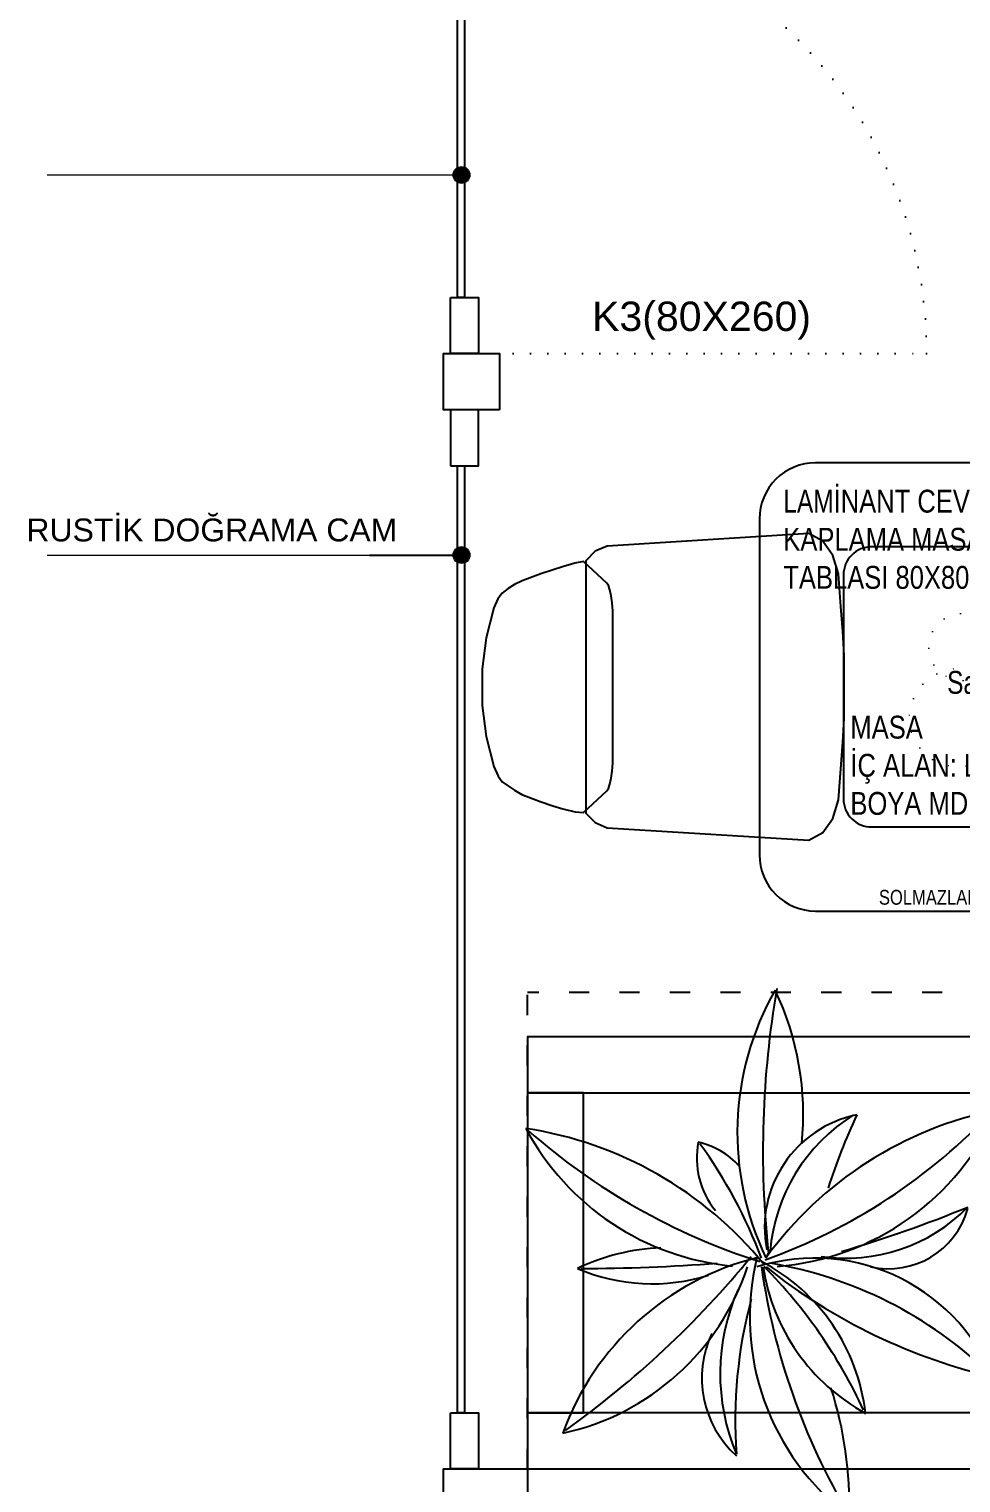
# Model space of a CAD drawing. Header units: millimetres. Extents: x 7687 to 15428, y -715 to 4028.
# Drawn here: x 9845.5 to 10011.8, y 3212.2 to 3471.7 of the extents above; entities that cross this region are included whole.
import ezdxf

# ---------------------------------------------------------------- set-up
doc = ezdxf.new("R2010")
doc.units = ezdxf.units.MM
for name, pattern in [('14.022_CEKIRDEKLER_SAFTLAR_+51.00$0$ACAD_ISO07W100', [3, 0, -3]), ('ACAD_ISO03W100', [30, 12, -18]), ('ACAD_ISO07W100', [3, 0, -3]), ('CONTINUA', [0])]:
    doc.linetypes.add(name, pattern=pattern)
for name, color, linetype in [('0-MOBIL', 3, 'CONTINUA'), ('ALPIÇAN ASMA TAVAN', 121, 'ACAD_ISO03W100'), ('LAMİNANT MASA', 121, 'Continuous'), ('YAZI', 121, 'Continuous')]:
    doc.layers.add(name, color=color, linetype=linetype)
for name, color, linetype, lineweight in [('Sarkıt Ayd.', 50, 'ACAD_ISO07W100', 0), ('SS_FURNITURE', 23, 'Continuous', 25), ('yazı', 7, 'Continuous', 20)]:
    doc.layers.add(name, color=color, linetype=linetype, lineweight=lineweight)
doc.styles.add('OTEL AKSARAY', font='', dxfattribs={"width": 0.8})
doc.styles.add('ROMANC', font='arial.ttf')
doc.styles.get('OTEL AKSARAY').set_extended_font_data('FrankRuehl')

# ---------------------------------------------------------------- blocks, each defined once
blk = doc.blocks.new('werddx')
at = {"layer": '0-MOBIL', "color": 67, "true_color": 0x727430}
for centre, radius, start, end in [((50469.4735, 6803.1386), 1.0263, 150.2411, 205.809), ((50471.9598, 6803.073), 3.4212, 170.24, 186.1148), ((50467.638, 6803.2019), 1.0446, 354.3326, 25.2804), ((50468.9559, 6802.799), 0.4113, 101.4267, 190.9877), ((50467.8515, 6804.6317), 2.0673, 289.6318, 316.9416), ((50469.6359, 6801.9023), 1.3429, 101.2486, 143.9899), ((50469.1992, 6802.6611), 0.6374, 121.9055, 175.1859), ((50468.5172, 6803.5929), 0.9346, 274.4073, 336.4431), ((50470.7547, 6802.3128), 2.0801, 154.6853, 162.4501), ((50468.5172, 6803.5929), 0.9346, 208.0484, 264.6491), ((50467.489, 6801.8107), 1.358, 39.15, 81.389), ((50469.2252, 6804.8766), 2.3061, 228.5745, 252.3842), ((50468.6003, 6803.0483), 0.2978, 169.1166, 218.9556), ((50468.2429, 6802.8236), 0.2884, 42.8374, 76.9786), ((50466.9258, 6802.0891), 1.7163, 20.5138, 36.0242), ((50468.8352, 6803.2989), 0.6088, 261.6389, 315.6255), ((50467.5523, 6807.0382), 4.5055, 286.3355, 292.415), ((50468.9875, 6802.9464), 0.2937, 257.3557, 344.3532), ((50468.2071, 6801.9529), 0.7752, 92.4374, 115.2956), ((50467.638, 6803.2019), 1.0446, 330.7697, 331.9367), ((50468.7593, 6801.7277), 0.9942, 104.1284, 160.1468), ((50467.6346, 6802.9391), 0.8941, 282.2423, 341.7321), ((50465.8509, 6804.8596), 3.4178, 305.4464, 320.7382), ((50468.1427, 6803.2743), 0.6755, 246.7315, 287.3971), ((50467.8975, 6808.7438), 6.0901, 269.91003, 274.50199), ((50469.3844, 6802.4812), 0.893, 166.3603, 232.9474), ((50468.7233, 6802.0007), 0.6899, 19.4342, 107.4357), ((50468.2075, 6802.0565), 0.7021, 6.5073, 62.3609), ((50470.8951, 6802.9957), 2.3856, 188.0959, 210.7226), ((50469.25, 6802.7667), 0.7187, 188.5552, 241.3289), ((50467.2572, 6801.3904), 1.8073, 24.7599, 44.6473), ((50469.8313, 6804.2726), 2.0608, 231.5416, 257.1764), ((50468.3139, 6801.1982), 1.4954, 46.1483, 80.3711), ((50469.1258, 6802.2776), 0.7399, 155.9893, 202.84), ((50470.1212, 6802.1098), 1.6816, 165.0604, 184.0737), ((50468.6931, 6802.2614), 0.3726, 154.5276, 228.0163), ((50467.489, 6801.8107), 1.358, 358.2222, 17.8583)]:
    blk.add_arc(centre, radius, start, end, dxfattribs=at)
blk = doc.blocks.new('A$C45576B5D')
for points, elevation in [([(0, 45.99), (16.66, 14.04), (18.37, 12.42), (20.59, 11.58), (61.76, 29.87), (62.63, 32.08), (62.58, 34.44), (50.04, 68.21), (47.77, 69.95), (44.71, 70.58), (41.3, 70.12), (31.58, 66.66), (27.59, 65.16), (17.31, 60.59), (13.53, 58.64), (9.56, 56.5), (4.44, 53.75), (1.81, 51.52), (0.23, 48.84)], 3.76), ([(20.87, 11.3), (21.76, 10), (23.25, 8.22), (24.42, 6.92), (25.98, 5.2), (28.46, 2.69), (29.66, 1.69), (30.75, 0.97), (31.91, 0.3), (33.16, 0.01), (34.93, 0), (40.38, 0.94), (45.73, 2.56), (51.7, 5.21), (56.48, 8.09), (60.84, 11.51), (62.07, 12.88), (62.69, 14), (62.97, 15.31), (63.21, 16.58), (63.36, 18.08), (63.17, 21.61), (62.95, 24.01), (62.74, 25.84), (62.31, 28.03), (61.83, 29.5), (56.59, 31.67), (56.08, 31.77), (55.28, 31.71), (54.24, 31.49), (53, 31.13), (51.63, 30.64), (50.22, 30.05), (39.21, 25.16), (28.2, 20.27), (26.82, 19.62), (25.55, 18.94), (24.45, 18.26), (23.58, 17.63), (23, 17.08), (22.73, 16.63)], 13)]:
    blk.add_lwpolyline(points, close=True, dxfattribs=dict(elevation=elevation))
blk = doc.blocks.new('fxtgd')
at = {"layer": 'Sarkıt Ayd.', "linetype": '14.022_CEKIRDEKLER_SAFTLAR_+51.00$0$ACAD_ISO07W100'}
for centre, radius in [((47577.87, 3685.46), 6), ((47587.87, 3681.37), 3.6), ((47577.16, 3672.82), 8.75), ((47589.2, 3674.2), 5.55)]:
    blk.add_circle(centre, radius, dxfattribs=at)
at = {"layer": 'Sarkıt Ayd.', "insert": (47575.13, 3681.18), "char_height": 4.08, "attachment_point": 1, "style": 'OTEL AKSARAY'}
blk.add_mtext_dynamic_manual_height_columns('Sark{\\fArial|b0|i0|c162|p34;ıt 1}', width=49.5719, gutter_width=425, heights=[0], dxfattribs=at)
blk = doc.blocks.new('LAMİNANT CEVİZ MASA')
at = {"layer": 'LAMİNANT MASA'}
for points in [[(47278.24, 3555.66), (47338.24, 3555.66, 0.414214), (47348.24, 3565.66), (47348.24, 3625.66, 0.414214), (47338.24, 3635.66), (47278.24, 3635.66, 0.414214), (47268.24, 3625.66), (47268.24, 3565.66, 0.414214)], [(47288.24, 3570.66), (47328.24, 3570.66, 0.414214), (47333.24, 3575.66), (47333.24, 3615.66, 0.414214), (47328.24, 3620.66), (47288.24, 3620.66, 0.414214), (47283.24, 3615.66), (47283.24, 3575.66, 0.414214)]]:
    blk.add_lwpolyline(points, format="xyb", close=True, dxfattribs=at)
at = {"layer": 'Sarkıt Ayd.'}
blk.add_blockref('fxtgd', (-273.4, -82.67), dxfattribs=at)
at = {"layer": 'yazı', "attachment_point": 1, "style": 'OTEL AKSARAY'}
for s, width, insert, char_height in [('LAM{\\fArial|b0|i0|c162|p34;İNANT CEVİZ KAPLAMA MASA TABLASI 80X80 cm}', 49.5719, (47272.5, 3630.85), 4.08), ('{\\fArial|b0|i0|c162|p34;MASA\\PİÇ ALAN: LAKE BOYA MDF}', 37.1071, (47284.47, 3590.51), 4.08), ('{\\fArial|b0|i0|c162|p34;SOLMAZLAR MODEL 4}', 37.1071, (47289.56, 3559.43), 2.6438)]:
    blk.add_mtext_dynamic_manual_height_columns(s, width=width, gutter_width=425, heights=[0], dxfattribs=dict(at, insert=insert, char_height=char_height))

msp = doc.modelspace()

# ---------------------------------------------------------------- hatches: boundary and pattern name
at = {"layer": 'yazı'}
h = msp.add_hatch(color=256, dxfattribs=at)
h.dxf.hatch_style = 1
h.paths.add_polyline_path([(9922.69, 3447.12), (9922.69, 3444.12, 1)])
h.paths.add_polyline_path([(9921.19, 3445.62), (9922.69, 3445.62), (9922.69, 3447.12, 0.414214)])
h.paths.add_polyline_path([(9921.19, 3445.62, 0.414214), (9922.69, 3444.12), (9922.69, 3445.62)])
h = msp.add_hatch(color=256, dxfattribs=at)
h.dxf.hatch_style = 1
h.paths.add_polyline_path([(9922.69, 3447.12), (9922.69, 3444.12, -1)])
h.paths.add_polyline_path([(9924.19, 3445.62), (9922.69, 3445.62), (9922.69, 3447.12, -0.414214)])
h.paths.add_polyline_path([(9924.19, 3445.62, -0.414214), (9922.69, 3444.12), (9922.69, 3445.62)])
h = msp.add_hatch(color=256, dxfattribs=at)
h.dxf.hatch_style = 1
h.paths.add_polyline_path([(9922.69, 3379.28), (9922.69, 3376.28, 1)])
h.paths.add_polyline_path([(9921.19, 3377.78), (9922.69, 3377.78), (9922.69, 3379.28, 0.414214)])
h.paths.add_polyline_path([(9921.19, 3377.78, 0.414214), (9922.69, 3376.28), (9922.69, 3377.78)])
h = msp.add_hatch(color=256, dxfattribs=at)
h.dxf.hatch_style = 1
h.paths.add_polyline_path([(9922.69, 3379.28), (9922.69, 3376.28, -1)])
h.paths.add_polyline_path([(9924.19, 3377.78), (9922.69, 3377.78), (9922.69, 3379.28, -0.414214)])
h.paths.add_polyline_path([(9924.19, 3377.78, -0.414214), (9922.69, 3376.28), (9922.69, 3377.78)])

# ---------------------------------------------------------------- linework, layer by layer
at = {"layer": '0-MOBIL', "color": 240, "linetype": '14.022_CEKIRDEKLER_SAFTLAR_+51.00$0$ACAD_ISO07W100', "true_color": 0xed1f24}
msp.add_line((9925.7, 3413.73), (10005.7, 3413.73), dxfattribs=at)
at = {"layer": '0-MOBIL', "color": 240, "true_color": 0xed1f24}
for points in [[(9921.95, 3483.73), (9923.2, 3483.73), (9923.2, 3423.73), (9921.95, 3423.73)], [(9920.7, 3423.73), (9925.7, 3423.73), (9925.7, 3413.73), (9920.7, 3413.73)]]:
    msp.add_lwpolyline(points, close=True, dxfattribs=at)
at = {"layer": '0-MOBIL'}
for points in [[(9929.45, 3403.73), (9919.45, 3403.73), (9919.45, 3413.73), (9929.45, 3413.73)], [(9921.95, 3393.73), (9923.2, 3393.73), (9923.2, 3224.68), (9921.95, 3224.68)], [(9934.45, 3214.68), (9934.45, 3199.68), (9919.45, 3199.68), (9919.45, 3214.68)]]:
    msp.add_lwpolyline(points, close=True, dxfattribs=at)
at = {"layer": '0-MOBIL', "color": 61, "true_color": 0xedee99}
for points in [[(9920.7, 3393.73), (9925.7, 3393.73), (9925.7, 3403.73), (9920.7, 3403.73)], [(9920.7, 3224.68), (9925.7, 3224.68), (9925.7, 3214.68), (9920.7, 3214.68)]]:
    msp.add_lwpolyline(points, close=True, dxfattribs=at)
at = {"layer": '0-MOBIL', "color": 32, "true_color": 0xcd6928}
for points in [[(10323.48, 3281.8), (10323.48, 3291.8), (9934.45, 3291.8), (9934.45, 3281.8)], [(9944.45, 3281.8), (9934.45, 3281.8), (9934.45, 3224.68), (9944.45, 3224.68)], [(10312.98, 3214.68), (10312.98, 3224.68), (9934.45, 3224.68), (9934.45, 3214.68)]]:
    msp.add_lwpolyline(points, close=True, dxfattribs=at)
at = {"layer": '0-MOBIL', "color": 240, "linetype": '14.022_CEKIRDEKLER_SAFTLAR_+51.00$0$ACAD_ISO07W100', "true_color": 0xed1f24}
msp.add_arc((9925.7, 3413.73), 80, 0, 90, dxfattribs=at)
at = {"layer": 'ALPIÇAN ASMA TAVAN', "ltscale": 0.3}
for p in [(10323.48, 3299.68), (9934.45, 3214.68)]:
    msp.add_line(p, (9934.45, 3299.68), dxfattribs=at)
at = {"layer": 'YAZI'}
msp.add_line((9906.26, 3377.78), (9922.69, 3377.78), dxfattribs=at)
at = {"layer": 'yazı'}
for p, q in [((9848.74, 3445.62), (9906.26, 3445.62)), ((9906.26, 3445.62), (9922.69, 3445.62)), ((9848.74, 3377.78), (9906.26, 3377.78))]:
    msp.add_line(p, q, dxfattribs=at)
for centre in [(9922.69, 3445.62), (9922.69, 3445.62), (9922.69, 3377.78), (9922.69, 3377.78)]:
    msp.add_circle(centre, 1.5, dxfattribs=at)

# ---------------------------------------------------------------- block references
at = {"layer": '0-MOBIL', "xscale": 49.97247729157016, "yscale": 49.97247729157016, "zscale": 49.97247729157016}
msp.add_blockref('werddx', (-2512061.42, -336695), dxfattribs=at)
at = {"layer": 'SS_FURNITURE', "rotation": 246.0476519141656}
msp.add_blockref('A$C45576B5D', (9942.63, 3400.29, -3.76), dxfattribs=at)
at = {"layer": 'YAZI'}
msp.add_blockref('LAMİNANT CEVİZ MASA', (-37292.38, -241.41), dxfattribs=at)

# ---------------------------------------------------------------- texts
at = {"layer": 'yazı', "style": 'ROMANC'}
for s, heights, insert, char_height, attachment_point in [('{\\H0.41111x;K3(80X260)}', [0], (9945.99, 3416.2, -0.68), 12.75, 7), ('RUSTİK DOĞRAMA CAM', [5.12], (9911.23, 3384.3), 4.08, 3)]:
    msp.add_mtext_dynamic_manual_height_columns(s, width=252.8052, gutter_width=425, heights=heights, dxfattribs=dict(at, insert=insert, char_height=char_height, attachment_point=attachment_point))

doc.saveas('drawing.dxf')
